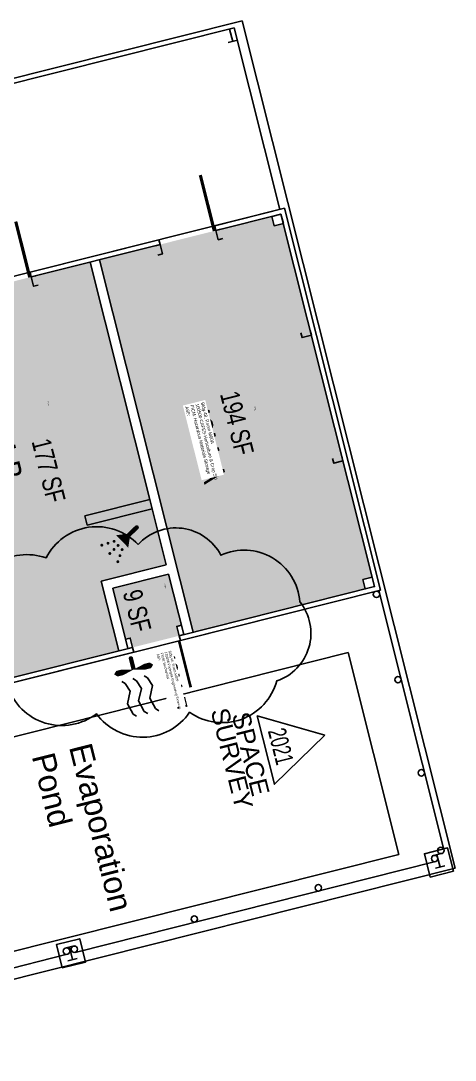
# Model space of a CAD drawing. Header units: inches. Extents: x 69208716 to 69209531, y 27710015 to 27710665.
# Drawn here: x 69209259 to 69209531, y 27710016 to 27710665 of the extents above; entities that cross this region are included whole.
import ezdxf
from ezdxf.enums import TextEntityAlignment as Align

# ---------------------------------------------------------------- set-up
doc = ezdxf.new("R2010")
doc.units = ezdxf.units.IN
doc.header["$LTSCALE"] = 10
doc.header["$MEASUREMENT"] = 0
doc.layers.get('0').update_dxf_attribs({"linetype": 'CONTINUOUS'})
for name, color, linetype in [('A-COLS', 5, 'CONTINUOUS'), ('A-DOOR', 2, 'CONTINUOUS'), ('A-FLOR', 3, 'CONTINUOUS'), ('A-IDEN-ICON', 4, 'CONTINUOUS'), ('A-IDEN-RNUM', 7, 'CONTINUOUS'), ('A-IDEN-SNUM', 4, 'CONTINUOUS'), ('A-IDEN-TEXT', 4, 'CONTINUOUS'), ('A-IDEN-VNUM', 4, 'CONTINUOUS'), ('A-ROOF', 2, 'CONTINUOUS'), ('A-SITE', 3, 'CONTINUOUS'), ('A-WALL', 5, 'CONTINUOUS'), ('AREA-TEXT', 3, 'CONTINUOUS'), ('Rooms-Category-Color', 7, 'CONTINUOUS'), ('Rooms-College-Color', 7, 'CONTINUOUS'), ('Rooms-Department-Color', 7, 'CONTINUOUS'), ('Rooms-Division-Color', 7, 'CONTINUOUS'), ('Rooms-Information', 7, 'CONTINUOUS')]:
    doc.layers.add(name, color=color, linetype=linetype)
doc.layers.add('A-REV', color=1, linetype='CONTINUOUS', true_color=0xff0000)
doc.styles.add('Annotative', font='arial.ttf')
doc.styles.add('Arial', font='arial.ttf')
doc.styles.add('CP_AREA', font='arial.ttf', dxfattribs={"height": 15})
doc.styles.add('CP_ROOMSNUMBER', font='arial.ttf', dxfattribs={"height": 1})
doc.styles.add('CP_ROOMVNUMBER', font='arial.ttf', dxfattribs={"width": 0.85, "height": 0.075})

# ---------------------------------------------------------------- blocks, each defined once
blk = doc.blocks.new('CPSHOWER')
at = {"color": 0, "linetype": 'ByBlock'}
for points, const_width in [([(-0.0319, 0.0624, 1), (-0.0281, 0.0689, 1)], 0.0075), ([(0.0302, -0.0036, 1), (0.0345, -0.0011, 1)], 0.005), ([(-0.0045, -0.0236, 1), (-0.0002, -0.0211, 1)], 0.005), ([(0.0128, -0.0136, 1), (0.0172, -0.0111, 1)], 0.005), ([(0.0228, -0.0309, 1), (0.0272, -0.0284, 1)], 0.005), ([(0.0488, -0.0159, 1), (0.0531, -0.0134, 1)], 0.005), ([(0.0675, -0.0282, 1), (0.0718, -0.0257, 1)], 0.005), ([(-0.0031, -0.0459, 1), (0.0012, -0.0434, 1)], 0.005), ([(-0.0018, -0.0682, 1), (0.0025, -0.0657, 1)], 0.005), ([(0.0328, -0.0482, 1), (0.0372, -0.0457, 1)], 0.005)]:
    blk.add_lwpolyline(points, format="xyb", close=True, dxfattribs=dict(at, const_width=const_width))
at = {"color": 0, "linetype": 'ByBlock', "const_width": 0.015}
blk.add_lwpolyline([(-0.01, 0.031), (-0.03, 0.0656)], dxfattribs=at)
at = {"color": 0, "linetype": 'ByBlock'}
blk.add_lwpolyline([(-0.015, 0.0396, 0, 0.06, 0), (0.005, 0.005, 0.06, 0.06, 0)], format="xyseb", dxfattribs=at)
blk = doc.blocks.new('Space Revision')
at = {"layer": 'A-REV', "transparency": 16777216}
blk.add_lwpolyline([(0, 2.538), (-1.465, 0), (1.465, 0)], close=True, dxfattribs=at)
at = {"layer": 'A-REV', "transparency": 16777216, "insert": (0, -0.274), "char_height": 0.75, "attachment_point": 2, "line_spacing_factor": 0.65, "style": 'Arial'}
blk.add_mtext_dynamic_manual_height_columns('SPACE\\PSURVEY', width=1.2391, gutter_width=0.0182, heights=[0], dxfattribs=at)
at = {"layer": 'A-REV', "transparency": 16777216, "style": 'Arial', "width": 0.65}
blk.add_attdef('YEAR', text='', height=0.75, dxfattribs=at).set_placement((0, 0.646), align=Align.MIDDLE_CENTER)
at = {"layer": 'A-REV', "style": 'Arial', "flags": 1}
blk.add_attdef('UPDATES', text='', height=0.75, dxfattribs=at).set_placement((1.499, 1.084), align=Align.TOP_LEFT)
blk = doc.blocks.new('CPMECH')
for p, q in [((0.015, 0.035), (0.045, 0.045)), ((0.045, 0.045), (0.085, 0.025)), ((0.125, 0.035), (0.135, 0.045)), ((0.005, 0.025), (0.015, 0.035)), ((0.015, -0.005), (0.045, 0.005)), ((0.045, 0.005), (0.085, -0.015)), ((0.085, 0.025), (0.125, 0.035)), ((0.125, -0.005), (0.135, 0.005)), ((0.005, -0.015), (0.015, -0.005)), ((0.015, -0.045), (0.045, -0.035)), ((0.045, -0.035), (0.085, -0.055)), ((0.085, -0.015), (0.125, -0.005)), ((0.125, -0.045), (0.135, -0.035)), ((0.005, -0.055), (0.015, -0.045)), ((0.085, -0.055), (0.125, -0.045))]:
    blk.add_line(p, q)
for points in [[(-0.025, -0.005, 0, 0.02, 0), (-0.025, 0.035, 0.02, 0.02, 0), (-0.025, 0.055, 0.02, 0, 0), (-0.025, 0.065, 0, 0, 0)], [(-0.025, -0.005, 0, 0.02, 0), (-0.025, -0.045, 0.02, 0.02, 0), (-0.025, -0.065, 0.02, 0, 0), (-0.025, -0.075, 0, 0, 0)]]:
    blk.add_lwpolyline(points, format="xyseb")
at = {"const_width": 0.0075}
blk.add_lwpolyline([(-0.0682, -0.0069, 1), (-0.0618, -0.0031, 1)], format="xyb", close=True, dxfattribs=at)
at = {"const_width": 0.015}
blk.add_lwpolyline([(-0.025, -0.005), (-0.065, -0.005)], dxfattribs=at)

msp = doc.modelspace()

# ---------------------------------------------------------------- hatches: boundary and pattern name
at = {"layer": 'Rooms-Category-Color', "true_color": 0xe3c5e1}
for points in [[(69209366.92, 27710283.15), (69209308.41, 27710515.91), (69209416.06, 27710542.98), (69209417.52, 27710537.16), (69209423.34, 27710538.62), (69209478.93, 27710317.5), (69209473.11, 27710316.04), (69209474.57, 27710310.22)], [(69209309.4, 27710315.09), (69209350.13, 27710325.33), (69209302.59, 27710514.45), (69209192.03, 27710486.65), (69209250.55, 27710253.9), (69209320.37, 27710271.45)]]:
    msp.add_hatch(color=254, dxfattribs=at).paths.add_polyline_path(points)
at = {"layer": 'Rooms-Category-Color', "true_color": 0xadadad}
msp.add_hatch(color=253, dxfattribs=at).paths.add_polyline_path([(69209329.1, 27710273.65), (69209358.2, 27710280.96), (69209356.73, 27710286.78), (69209359.64, 27710287.51), (69209351.6, 27710319.51), (69209316.68, 27710310.74), (69209324.73, 27710278.73), (69209327.64, 27710279.46)])
at = {"layer": 'Rooms-College-Color', "true_color": 0xadadad}
for points in [[(69209366.92, 27710283.15), (69209308.41, 27710515.91), (69209416.06, 27710542.98), (69209417.52, 27710537.16), (69209423.34, 27710538.62), (69209478.93, 27710317.5), (69209473.11, 27710316.04), (69209474.57, 27710310.22)], [(69209309.4, 27710315.09), (69209350.13, 27710325.33), (69209302.59, 27710514.45), (69209192.03, 27710486.65), (69209250.55, 27710253.9), (69209320.37, 27710271.45)], [(69209329.1, 27710273.65), (69209358.2, 27710280.96), (69209356.73, 27710286.78), (69209359.64, 27710287.51), (69209351.6, 27710319.51), (69209316.68, 27710310.74), (69209324.73, 27710278.73), (69209327.64, 27710279.46)]]:
    msp.add_hatch(color=253, dxfattribs=at).paths.add_polyline_path(points)
at = {"layer": 'Rooms-Department-Color', "true_color": 0xe3c5e1}
for points in [[(69209366.92, 27710283.15), (69209308.41, 27710515.91), (69209416.06, 27710542.98), (69209417.52, 27710537.16), (69209423.34, 27710538.62), (69209478.93, 27710317.5), (69209473.11, 27710316.04), (69209474.57, 27710310.22)], [(69209309.4, 27710315.09), (69209350.13, 27710325.33), (69209302.59, 27710514.45), (69209192.03, 27710486.65), (69209250.55, 27710253.9), (69209320.37, 27710271.45)]]:
    msp.add_hatch(color=254, dxfattribs=at).paths.add_polyline_path(points)
at = {"layer": 'Rooms-Department-Color', "true_color": 0xacacac}
msp.add_hatch(color=253, dxfattribs=at).paths.add_polyline_path([(69209329.1, 27710273.65), (69209358.2, 27710280.96), (69209356.73, 27710286.78), (69209359.64, 27710287.51), (69209351.6, 27710319.51), (69209316.68, 27710310.74), (69209324.73, 27710278.73), (69209327.64, 27710279.46)])
at = {"layer": 'Rooms-Division-Color', "true_color": 0xe3c5e1}
for points in [[(69209366.92, 27710283.15), (69209308.41, 27710515.91), (69209416.06, 27710542.98), (69209417.52, 27710537.16), (69209423.34, 27710538.62), (69209478.93, 27710317.5), (69209473.11, 27710316.04), (69209474.57, 27710310.22)], [(69209309.4, 27710315.09), (69209350.13, 27710325.33), (69209302.59, 27710514.45), (69209192.03, 27710486.65), (69209250.55, 27710253.9), (69209320.37, 27710271.45)]]:
    msp.add_hatch(color=254, dxfattribs=at).paths.add_polyline_path(points)
at = {"layer": 'Rooms-Division-Color', "true_color": 0xadadad}
msp.add_hatch(color=253, dxfattribs=at).paths.add_polyline_path([(69209329.1, 27710273.65), (69209358.2, 27710280.96), (69209356.73, 27710286.78), (69209359.64, 27710287.51), (69209351.6, 27710319.51), (69209316.68, 27710310.74), (69209324.73, 27710278.73), (69209327.64, 27710279.46)])

# ---------------------------------------------------------------- linework, layer by layer
at = {"layer": 'A-COLS'}
for points in [[(69209421.87, 27710544.44), (69209423.34, 27710538.62), (69209417.52, 27710537.16), (69209416.06, 27710542.98)], [(69209478.93, 27710317.5), (69209480.39, 27710311.68), (69209474.57, 27710310.22), (69209473.11, 27710316.04)]]:
    msp.add_lwpolyline(points, close=True, dxfattribs=at)
for points in [[(69209385.51, 27710529.11), (69209382.61, 27710528.38), (69209381.14, 27710534.2), (69209384.05, 27710534.93)], [(69209343.32, 27710524.69), (69209346.23, 27710525.42), (69209347.69, 27710519.6), (69209344.78, 27710518.87)], [(69209270.11, 27710500.1), (69209267.2, 27710499.36), (69209265.73, 27710505.18), (69209268.64, 27710505.91)], [(69209440.16, 27710471.7), (69209440.89, 27710468.79), (69209435.07, 27710467.33), (69209434.34, 27710470.24)], [(69209459.91, 27710393.15), (69209460.64, 27710390.24), (69209454.82, 27710388.78), (69209454.09, 27710391.68)], [(69209361.11, 27710281.69), (69209358.2, 27710280.96), (69209356.73, 27710286.78), (69209359.64, 27710287.51)], [(69209324.73, 27710278.73), (69209327.64, 27710279.46), (69209329.1, 27710273.65), (69209326.19, 27710272.91)]]:
    msp.add_lwpolyline(points, dxfattribs=at)
at = {"layer": 'A-DOOR'}
for points in [[(69209380.19, 27710533.89, 2, 2, 0), (69209371.41, 27710568.81, 0, 0, 0.414214), (69209346.24, 27710525.36, 0, 0, 0.814237)], [(69209264.78, 27710504.88, 2, 2, 0), (69209256, 27710539.79, 0, 0, 0.414214), (69209230.83, 27710496.34, 0, 0, 0.814237)], [(69209358.12, 27710277.85, 1.67, 1.67, 0), (69209365.43, 27710248.75, 0, 0, -0.414214), (69209329.83, 27710270.74, 0, 0, -0.814237)]]:
    msp.add_lwpolyline(points, format="xyseb", dxfattribs=at)
at = {"layer": 'A-FLOR'}
msp.add_lwpolyline([(69209424.05, 27710548.08), (69208719.96, 27710371.06), (69208779.95, 27710132.48), (69209484.03, 27710309.5), (69209424.05, 27710548.08)], dxfattribs=at)
at = {"layer": 'A-REV'}
msp.add_lwpolyline([(69209332.57, 27710337.95, 0.520567), (69209274.99, 27710329.56, 0.520567), (69209228.33, 27710296.91, 0.520567), (69209251.06, 27710249.44, 0.520567), (69209306.49, 27710232.26, 0.520567), (69209364.71, 27710233.12, 0.520567), (69209419.25, 27710252.71, 0.520567), (69209433.69, 27710302.17, 0.520567), (69209384.28, 27710331.3, 0.520567)], format="xyb", close=True, dxfattribs=at)
at = {"layer": 'A-ROOF'}
for p, q in [((69209397.69, 27710665.25), (69208879.8, 27710535.05)), ((69209397.69, 27710665.25), (69209530.83, 27710135.67)), ((69209053.68, 27710015.71), (69209530.83, 27710135.67))]:
    msp.add_line(p, q, dxfattribs=at)
at = {"layer": 'A-SITE'}
for p, q in [((69209392.6, 27710660.88), (69208883.44, 27710532.87)), ((69209392.6, 27710660.88), (69209421.14, 27710547.35)), ((69209483.06, 27710309.26), (69209523.78, 27710147.3)), ((69209116.76, 27710183.14), (69209463.96, 27710270.43)), ((69209463.96, 27710270.43), (69209495.65, 27710144.35)), ((69209148.46, 27710057.06), (69209495.65, 27710144.35)), ((69209293.08, 27710083.11), (69209518.46, 27710139.78)), ((69209060.7, 27710024.69), (69209288.24, 27710081.89))]:
    msp.add_line(p, q, dxfattribs=at)
for points in [[(69209515.2, 27710130.19), (69209511.54, 27710144.74), (69209526.09, 27710148.4), (69209529.74, 27710133.85)], [(69209285.11, 27710073.37), (69209281.45, 27710087.92), (69209296, 27710091.58), (69209299.65, 27710077.03)]]:
    msp.add_lwpolyline(points, close=True, dxfattribs=at)
for centre in [(69209481.61, 27710306.83), (69209495.02, 27710253.49), (69209509.65, 27710195.3), (69209521.84, 27710146.81), (69209517.97, 27710141.72), (69209445.23, 27710123.43), (69209367.65, 27710103.92), (69209287.75, 27710083.83), (69209292.6, 27710085.05)]:
    msp.add_circle(centre, 2, dxfattribs=at)
at = {"layer": 'A-WALL'}
for p, q in [((69209386.8, 27710659.35), (69209392.62, 27710660.82)), ((69209389.71, 27710660.09), (69209391.66, 27710652.33)), ((69209394.57, 27710653.06), (69209388.75, 27710651.6)), ((69209381.14, 27710534.2), (69209421.87, 27710544.44)), ((69209421.87, 27710544.44), (69209480.39, 27710311.68)), ((69209381.14, 27710534.2), (69209380.41, 27710537.11)), ((69209346.23, 27710525.42), (69209345.5, 27710528.33)), ((69209308.41, 27710515.91), (69209366.92, 27710283.15)), ((69209265.73, 27710505.18), (69209265, 27710508.09)), ((69209302.59, 27710514.45), (69209339.89, 27710366.07)), ((69209339.89, 27710366.07), (69209299.16, 27710355.83)), ((69209339.89, 27710366.07), (69209341.36, 27710360.25)), ((69209341.36, 27710360.25), (69209300.62, 27710350.01)), ((69209341.36, 27710360.25), (69209350.13, 27710325.33)), ((69209300.62, 27710350.01), (69209299.16, 27710355.83)), ((69209350.13, 27710325.33), (69209309.4, 27710315.09)), ((69209309.4, 27710315.09), (69209320.37, 27710271.45)), ((69209351.6, 27710319.51), (69209316.68, 27710310.74)), ((69209351.6, 27710319.51), (69209361.11, 27710281.69)), ((69209316.68, 27710310.74), (69209326.19, 27710272.91)), ((69209480.39, 27710311.68), (69209358.2, 27710280.96)), ((69209358.2, 27710280.96), (69209358.93, 27710278.05)), ((69209329.1, 27710273.65), (69209009.06, 27710193.18)), ((69209329.1, 27710273.65), (69209329.83, 27710270.74)), ((69209516.51, 27710143.41), (69209522.33, 27710144.87)), ((69209519.42, 27710144.14), (69209521.37, 27710136.38)), ((69209524.28, 27710137.12), (69209518.46, 27710135.65)), ((69209286.67, 27710085.62), (69209292.49, 27710087.09)), ((69209289.58, 27710086.36), (69209291.53, 27710078.6)), ((69209294.44, 27710079.33), (69209288.62, 27710077.87))]:
    msp.add_line(p, q, dxfattribs=at)
for points in [[(69209380.41, 27710537.11), (69209424.05, 27710548.08), (69209484.03, 27710309.5), (69209358.93, 27710278.05)], [(69209265, 27710508.09), (69209345.5, 27710528.33)], [(69209265.73, 27710505.18), (69209346.23, 27710525.42)], [(69209329.83, 27710270.74), (69209009.79, 27710190.27)]]:
    msp.add_lwpolyline(points, dxfattribs=at)

# ---------------------------------------------------------------- block references
at = {"layer": 'A-IDEN-ICON', "xscale": 180, "yscale": 180, "zscale": 180}
for name, p, rotation in [('CPSHOWER', (69209321.49, 27710340.55), 284.1126619312598), ('CPMECH', (69209331.71, 27710255.71), 284.11)]:
    msp.add_blockref(name, p, dxfattribs=dict(at, rotation=rotation))
at = {"layer": 'A-REV', "xscale": 15, "yscale": 15, "zscale": 15, "rotation": 284.11}
msp.add_blockref('Space Revision', (69209412.42, 27710209.5), dxfattribs=at).add_auto_attribs({'YEAR': '2021'})

# ---------------------------------------------------------------- texts
at = {"layer": 'A-IDEN-RNUM', "style": 'CP_ROOMSNUMBER'}
for s, p in [('000B-00', (69209275.7, 27710425.96)), ('000A-00', (69209405.07, 27710422.9)), ('000F-00', (69209348.69, 27710312.3))]:
    msp.add_text(s, height=0.36, rotation=284.11266, dxfattribs=at).set_placement(p)
at = {"layer": 'A-IDEN-SNUM', "style": 'CP_ROOMSNUMBER'}
for s, p in [('0480M00B00', (69209275.98, 27710427.31)), ('0480M00A00', (69209405.35, 27710424.24)), ('0480M00F00', (69209348.96, 27710313.64))]:
    msp.add_text(s, height=0.36, rotation=284.11266, dxfattribs=at).set_placement(p)
at = {"layer": 'A-IDEN-TEXT', "insert": (69209303.17, 27710215.03), "char_height": 14.4, "width": 207.1017, "attachment_point": 1, "rotation": 284.11266, "style": 'Annotative'}
msp.add_mtext('Evaporation\\PPond', dxfattribs=at)
at = {"layer": 'A-IDEN-VNUM', "style": 'CP_ROOMVNUMBER', "width": 0.85}
for s, height, p in [('48M-B', 14.4, (69209234.46, 27710425.72)), ('48M-A', 14.4, (69209361.73, 27710424.06)), ('48M-F', 10.8, (69209344.05, 27710269.49))]:
    msp.add_text(s, height=height, rotation=284.11266, dxfattribs=at).set_placement(p)
at = {"layer": 'AREA-TEXT', "style": 'CP_AREA', "width": 0.75}
for s, p in [('194 SF', (69209394.4, 27710413.8)), ('177 SF', (69209276.57, 27710384.17)), ('9 SF', (69209331.89, 27710296.53))]:
    msp.add_text(s, height=12, rotation=284.11266, dxfattribs=at).set_placement(p, align=Align.MIDDLE_CENTER)

# ---------------------------------------------------------------- next in the draw order: texts
at = {"layer": 'Rooms-Information', "attachment_point": 7, "rotation": 284.11266, "style": 'CP_ROOMVNUMBER', "bg_fill": 3, "box_fill_scale": 1.5, "bg_fill_color": 256, "bg_fill_true_color": 13158600, "bg_fill_transparency": 0}
for s, insert, char_height, width in [('Bldg.48, Room M00A^M^J100500-CAFES-Horticulture & Crop Sci^M^JFICM: Hazardous Materials Storage^M^JASF: ', (69209361.73, 27710424.06), 2.05714, 46.08), ('Bldg.48, Room M00F^M^J128006-FacMgmt-Engineering Services^M^JFICM: Mechanical^M^JASF: ', (69209344.05, 27710269.49), 1.5429, 34.56)]:
    msp.add_mtext(s, dxfattribs=dict(at, insert=insert, char_height=char_height, width=width))

doc.saveas('drawing.dxf')
